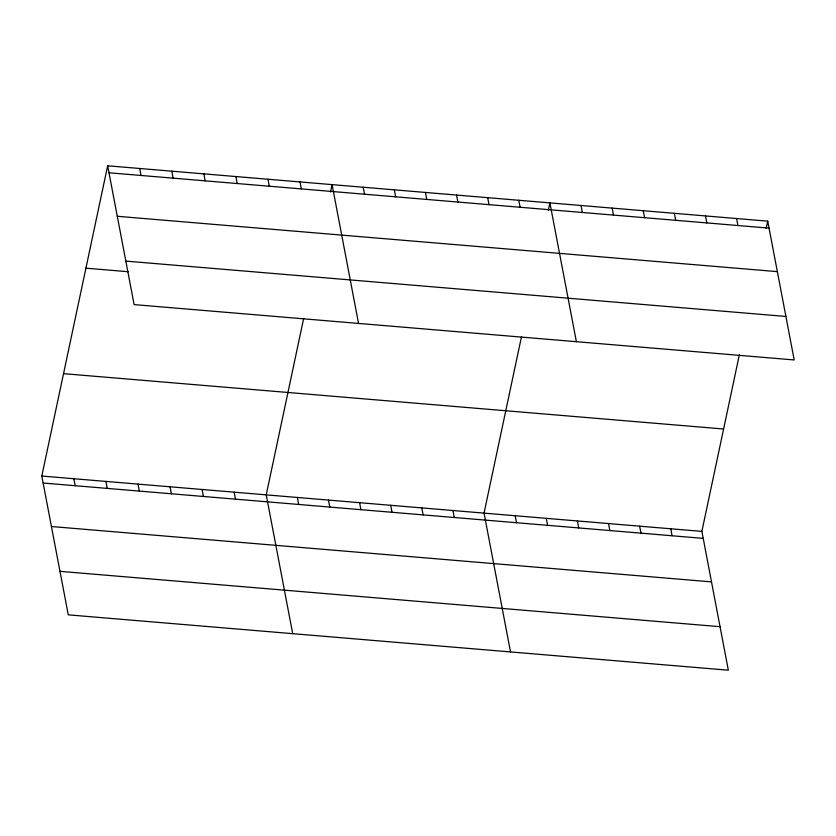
<?xml version="1.0" encoding="UTF-8"?>
<svg xmlns="http://www.w3.org/2000/svg" width="836" height="836" viewBox="0 0 836 836"><rect width="100%" height="100%" fill="white"/><g stroke="black" fill="none" stroke-linecap="round" stroke-linejoin="round"><path stroke-width="1.25" d="M739.327 354.924L701.874 531.393L728.344 670.2L68.28 614.847L41.8 476.039L107.656 165.8L767.72 221.153L794.2 359.961L134.126 304.607L107.656 165.8M303.677 318.391L266.224 494.86L292.704 633.667M330.523 191.935L332.08 184.62L358.55 323.427M521.507 336.657L484.044 513.126L510.524 651.934M548.343 210.202L549.9 202.887L576.38 341.694M766.173 228.468L767.72 221.153M108.983 172.78L769.057 228.134M117.28 216.284L777.355 271.637M125.828 261.104L785.903 316.457M85.92 268.178L128.242 271.731M63.536 373.661L723.6 429.014M41.8 476.039L701.874 531.393M43.127 483.03L703.201 538.374M51.435 526.523L711.499 581.877M59.983 571.343L720.047 626.697M736.6 218.541L737.937 225.521M705.49 215.928L706.817 222.919M674.37 213.326L675.697 220.307M643.25 210.714L644.587 217.694M612.13 208.101L613.467 215.092M670.754 528.78L672.081 535.772M581.02 205.499L582.347 212.48M639.634 526.178L640.961 533.159M608.514 523.566L609.852 530.546M518.78 200.274L520.117 207.265M577.394 520.953L578.731 527.944M487.66 197.662L488.997 204.653M546.284 518.351L547.611 525.332M456.55 195.06L457.877 202.04M515.164 515.739L516.491 522.719M425.43 192.447L426.757 199.428M394.31 189.835L395.647 196.826M452.924 510.514L454.261 517.505M363.19 187.233L364.527 194.213M421.814 507.912L423.141 514.892M390.694 505.299L392.021 512.28M300.019 181.934L301.347 188.915M359.574 502.687L360.912 509.678M267.959 179.238L269.286 186.229M328.454 500.085L329.792 507.065M297.344 497.472L298.671 504.453M235.898 176.553L237.225 183.533M203.838 173.867L205.165 180.848M234.164 492.174L235.491 499.155M171.777 171.181L173.104 178.162M202.103 489.488L203.43 496.469M139.716 168.485L141.044 175.476M170.042 486.792L171.37 493.783M137.982 484.107L139.309 491.098M105.921 481.421L107.248 488.402M73.861 478.735L75.188 485.716"/></g></svg>
